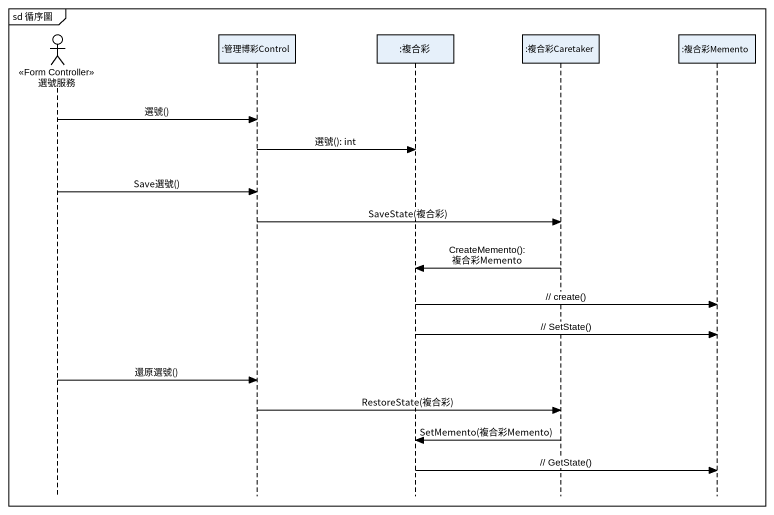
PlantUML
@startuml
mainframe sd 循序圖
hide footbox
actor 選號服務 <<Form Controller>>
participant ":管理博彩Control" as 管理博彩Control
participant ":複合彩" as 複合彩
participant ":複合彩Caretaker" as 複合彩Caretaker
participant ":複合彩Memento" as 複合彩Memento

選號服務 -> 管理博彩Control : 選號()
管理博彩Control -> 複合彩 : 選號(): int
選號服務 -> 管理博彩Control : Save選號()
管理博彩Control -> 複合彩Caretaker : SaveState(複合彩)
複合彩Caretaker -> 複合彩 : CreateMemento(): 複合彩Memento
複合彩 -> 複合彩Memento : // create()
複合彩 -> 複合彩Memento : // SetState()
選號服務 -> 管理博彩Control : 還原選號()
管理博彩Control -> 複合彩Caretaker : RestoreState(複合彩)
複合彩Caretaker -> 複合彩 : SetMemento(複合彩Memento)
複合彩 -> 複合彩Memento : // GetState()
@enduml
